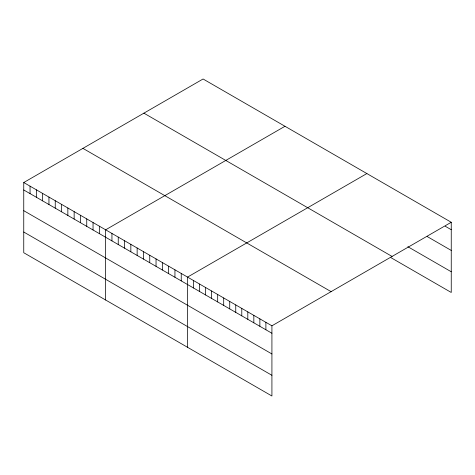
<?xml version="1.0" encoding="UTF-8"?>
<svg xmlns="http://www.w3.org/2000/svg" width="475" height="475" viewBox="0 0 475 475"><rect width="100%" height="100%" fill="white"/><g stroke="black" fill="none" stroke-linecap="round" stroke-linejoin="round"><path stroke-width="0.71" d="M23.75 182.531L271.92 325.808L271.92 396.008L23.75 252.73L23.75 182.531L203.08 78.992L451.25 222.27L451.25 292.469L390.978 257.676M284.976 126.279L105.646 229.811L105.646 300.01M366.872 173.559L187.542 277.097L187.542 347.29M271.92 325.808L451.25 222.27M445.223 226.237L451.25 229.716M427.144 236.508L451.25 250.426M407.859 246.709L451.25 271.759M143.901 113.163L392.071 256.441M82.929 148.366L331.099 291.644M23.75 189.976L271.92 333.254M23.75 210.686L271.92 353.964M23.75 232.02L271.92 375.298M265.893 322.329L265.893 329.775M259.867 318.85L259.867 326.295M253.834 315.37L253.834 322.816M247.808 311.891L247.808 319.337M241.781 308.412L241.781 315.857M235.754 304.932L235.754 312.378M229.728 301.453L229.728 308.898M223.701 297.973L223.701 305.419M217.675 294.494L217.675 301.94M211.648 291.015L211.648 298.46M205.622 287.535L205.622 294.981M199.595 284.056L199.595 291.502M193.568 280.577L193.568 288.022M181.242 273.457L181.242 280.903M174.942 269.818L174.942 277.269M168.643 266.184L168.643 273.63M162.343 262.544L162.343 269.99M156.043 258.911L156.043 266.356M149.744 255.271L149.744 262.717M143.444 251.637L143.444 259.083M137.144 247.998L137.144 255.443M130.845 244.364L130.845 251.809M124.545 240.724L124.545 248.17M118.245 237.084L118.245 244.53M111.946 233.451L111.946 240.896M99.346 226.177L99.346 233.623M93.047 222.537L93.047 229.983M86.747 218.904L86.747 226.349M80.447 215.264L80.447 222.71M74.147 211.624L74.147 219.076M67.848 207.991L67.848 215.436M61.548 204.351L61.548 211.797M55.248 200.717L55.248 208.163M48.949 197.078L48.949 204.523M42.649 193.444L42.649 200.889M36.349 189.804L36.349 197.25M30.05 186.17L30.05 193.616"/></g></svg>
